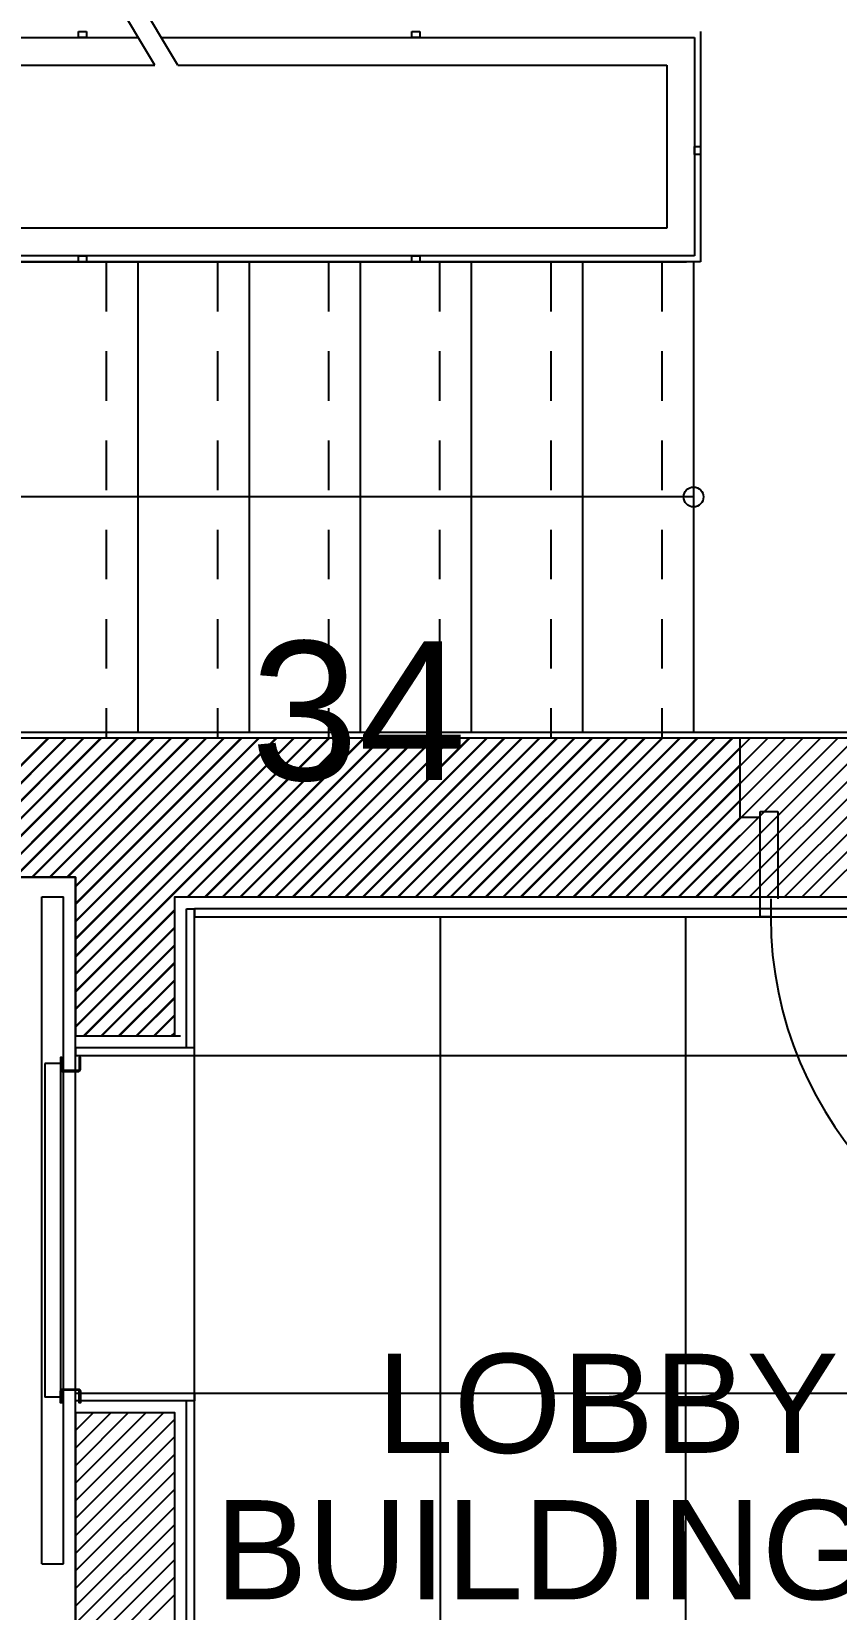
# Model space of a CAD drawing. Extents: x -1.8 to 45.6, y -22.6 to 61.5.
# Drawn here: x 29.558 to 31.586, y 14.855 to 18.83 of the extents above; entities that cross this region are included whole.
import ezdxf
from ezdxf.enums import TextEntityAlignment as Align

# ---------------------------------------------------------------- set-up
doc = ezdxf.new("R2010")
doc.units = 0
doc.header["$MEASUREMENT"] = 0
doc.linetypes.add('HIDDEN2', pattern=[0.1875, 0.125, -0.0625])
for name, color, linetype in [('A-AREAS-TXT', 6, 'CONTINUOUS'), ('A-asc', 15, 'CONTINUOUS'), ('A-FLOR-HRAL', 15, 'CONTINUOUS'), ('A-FLOR-STRS', 40, 'CONTINUOUS'), ('A-FLOR-STRS-ARO', 1, 'CONTINUOUS'), ('A-HATCH-CONC', 8, 'CONTINUOUS'), ('A-NOMENCLATURE', 3, 'CONTINUOUS'), ('A-PLASTER', 8, 'CONTINUOUS'), ('A-PORTE', 1, 'CONTINUOUS'), ('A-proj-marble', 137, 'CONTINUOUS'), ('A-PROJ1H', 9, 'HIDDEN2'), ('A-PROJECTION', 9, 'CONTINUOUS'), ('A-sect-marble', 1, 'CONTINUOUS'), ('S-2ND-3RD-4-5-6TH$0$A-SHAFT 2-3-4-5-6', 8, 'CONTINUOUS'), ('S-2ND-3RD-4-5-6TH$0$A-STR 2-3-4-5-6', 2, 'CONTINUOUS')]:
    doc.layers.add(name, color=color, linetype=linetype)
doc.styles.add('A100-STEXT', font='arial.ttf', dxfattribs={"height": 0.25})

msp = doc.modelspace()

# ---------------------------------------------------------------- linework, layer by layer
at = {"layer": 'A-asc'}
for p, q in [((29.58337, 16.65), (29.63837, 16.65)), ((29.58337, 14.97), (29.58337, 16.65)), ((29.58337, 16.65), (29.63837, 16.65)), ((29.58337, 14.97), (29.58337, 16.65)), ((29.63837, 14.97), (29.63837, 16.65)), ((29.63837, 14.97), (29.63837, 16.65)), ((29.63087, 16.23), (29.59087, 16.23)), ((29.59087, 16.23), (29.59087, 15.39)), ((29.63087, 16.23), (29.59087, 16.23)), ((29.59087, 16.23), (29.59087, 15.39)), ((29.63087, 16.23), (29.63087, 15.39)), ((29.63087, 16.23), (29.63087, 15.39)), ((29.63087, 15.39), (29.59087, 15.39)), ((29.63087, 15.39), (29.59087, 15.39)), ((29.58337, 14.97), (29.63837, 14.97)), ((29.58337, 14.97), (29.63837, 14.97))]:
    msp.add_line(p, q, dxfattribs=at)
for points in [[(29.63087, 16.216, 0.4142136), (29.63687, 16.21), (29.67487, 16.21, 0.4142136), (29.68087, 16.216), (29.68087, 16.245), (29.67787, 16.245), (29.67787, 16.216, -0.4142136), (29.67487, 16.213), (29.63687, 16.213, -0.4142136), (29.63387, 16.216), (29.63387, 16.245), (29.63087, 16.245)], [(29.63087, 16.216, 0.4142136), (29.63687, 16.21), (29.67487, 16.21, 0.4142136), (29.68087, 16.216), (29.68087, 16.245), (29.67787, 16.245), (29.67787, 16.216, -0.4142136), (29.67487, 16.213), (29.63687, 16.213, -0.4142136), (29.63387, 16.216), (29.63387, 16.245), (29.63087, 16.245)], [(29.63387, 15.404), (29.63387, 15.375), (29.63087, 15.375), (29.63087, 15.404, -0.4142136), (29.63687, 15.41), (29.67487, 15.41, -0.4142136), (29.68087, 15.404), (29.68087, 15.375), (29.67787, 15.375), (29.67787, 15.404, 0.4142136), (29.67487, 15.407), (29.63687, 15.407, 0.4142136)], [(29.63387, 15.404), (29.63387, 15.375), (29.63087, 15.375), (29.63087, 15.404, -0.4142136), (29.63687, 15.41), (29.67487, 15.41, -0.4142136), (29.68087, 15.404), (29.68087, 15.375), (29.67787, 15.375), (29.67787, 15.404, 0.4142136), (29.67487, 15.407), (29.63687, 15.407, 0.4142136)]]:
    msp.add_lwpolyline(points, format="xyb", close=True, dxfattribs=at)
at = {"layer": 'A-FLOR-HRAL'}
for p, q in [((29.86847, 18.7451), (29.10263, 20.03012)), ((29.86847, 18.7451), (29.10263, 20.03012)), ((29.92605, 18.7451), (29.16022, 20.03012)), ((29.92605, 18.7451), (29.16022, 20.03012)), ((28.98337, 18.8151), (29.82675, 18.8151)), ((28.98337, 18.8151), (29.82675, 18.8151)), ((29.67587, 18.8151), (29.67587, 18.8301)), ((29.67587, 18.8301), (29.69587, 18.8301)), ((29.67587, 18.8151), (29.67587, 18.8301)), ((29.67587, 18.8301), (29.69587, 18.8301)), ((29.69587, 18.8151), (29.67587, 18.8151)), ((29.69587, 18.8151), (29.67587, 18.8151)), ((29.69587, 18.8301), (29.69587, 18.8151)), ((29.69587, 18.8301), (29.69587, 18.8151)), ((29.88433, 18.8151), (31.22837, 18.8151)), ((29.88433, 18.8151), (31.22837, 18.8151)), ((30.51587, 18.8151), (30.51587, 18.8301)), ((30.51587, 18.8301), (30.53587, 18.8301)), ((30.51587, 18.8151), (30.51587, 18.8301)), ((30.51587, 18.8301), (30.53587, 18.8301)), ((30.53587, 18.8151), (30.51587, 18.8151)), ((30.53587, 18.8151), (30.51587, 18.8151)), ((30.53587, 18.8301), (30.53587, 18.8151)), ((30.53587, 18.8301), (30.53587, 18.8151)), ((31.22837, 18.8151), (31.22837, 18.2651)), ((31.22837, 18.8151), (31.22837, 18.2651)), ((31.24337, 18.8301), (31.24337, 18.2501)), ((31.24337, 18.8301), (31.24337, 18.2501)), ((31.24337, 18.8301), (31.24337, 18.2501)), ((31.24337, 18.8301), (31.24337, 18.2501)), ((29.05337, 18.7451), (29.86847, 18.7451)), ((29.05337, 18.7451), (29.86847, 18.7451)), ((29.92605, 18.7451), (31.15837, 18.7451)), ((29.92605, 18.7451), (31.15837, 18.7451)), ((31.15837, 18.7451), (31.15837, 18.3351)), ((31.15837, 18.7451), (31.15837, 18.3351)), ((31.22837, 18.5401), (31.24337, 18.5401)), ((31.22837, 18.5201), (31.22837, 18.5401)), ((31.22837, 18.5401), (31.24337, 18.5401)), ((31.22837, 18.5201), (31.22837, 18.5401)), ((31.24337, 18.5401), (31.24337, 18.5201)), ((31.24337, 18.5401), (31.24337, 18.5201)), ((31.24337, 18.5201), (31.22837, 18.5201)), ((31.24337, 18.5201), (31.22837, 18.5201)), ((31.15837, 18.3351), (29.05337, 18.3351)), ((31.15837, 18.3351), (29.05337, 18.3351)), ((28.96837, 18.2501), (31.20837, 18.2501)), ((28.96837, 18.2501), (31.20837, 18.2501)), ((31.24337, 18.2501), (28.96837, 18.2501)), ((31.24337, 18.2501), (28.96837, 18.2501)), ((31.24337, 18.2501), (28.96837, 18.2501)), ((31.24337, 18.2501), (28.96837, 18.2501)), ((31.22837, 18.2651), (28.98337, 18.2651)), ((31.22837, 18.2651), (28.98337, 18.2651)), ((29.67587, 18.2501), (29.67587, 18.2651)), ((29.67587, 18.2651), (29.69587, 18.2651)), ((29.67587, 18.2501), (29.67587, 18.2651)), ((29.67587, 18.2651), (29.69587, 18.2651)), ((29.69587, 18.2501), (29.67587, 18.2501)), ((29.69587, 18.2501), (29.67587, 18.2501)), ((29.69587, 18.2651), (29.69587, 18.2501)), ((29.69587, 18.2651), (29.69587, 18.2501)), ((30.51587, 18.2501), (30.51587, 18.2651)), ((30.51587, 18.2651), (30.53587, 18.2651)), ((30.51587, 18.2501), (30.51587, 18.2651)), ((30.51587, 18.2651), (30.53587, 18.2651)), ((30.53587, 18.2501), (30.51587, 18.2501)), ((30.53587, 18.2501), (30.51587, 18.2501)), ((30.53587, 18.2651), (30.53587, 18.2501)), ((30.53587, 18.2651), (30.53587, 18.2501))]:
    msp.add_line(p, q, dxfattribs=at)
at = {"layer": 'A-FLOR-STRS'}
for p, q in [((29.82587, 18.2501), (29.82587, 17.0651)), ((29.82587, 18.2501), (29.82587, 17.0651)), ((30.10587, 18.2501), (30.10587, 17.0651)), ((30.10587, 18.2501), (30.10587, 17.0651)), ((30.38587, 18.2501), (30.38587, 17.0651)), ((30.38587, 18.2501), (30.38587, 17.0651)), ((30.66587, 18.2501), (30.66587, 17.0651)), ((30.66587, 18.2501), (30.66587, 17.0651)), ((30.94587, 18.2501), (30.94587, 17.0651)), ((30.94587, 18.2501), (30.94587, 17.0651)), ((31.22587, 18.2501), (31.22587, 17.0651)), ((31.22587, 18.2501), (31.22587, 17.0651))]:
    msp.add_line(p, q, dxfattribs=at)
at = {"layer": 'A-FLOR-STRS-ARO'}
msp.add_line((31.22587, 17.6576), (28.37587, 17.6576), dxfattribs=at)
msp.add_line((31.22587, 17.6576), (28.37587, 17.6576), dxfattribs=at)
msp.add_circle((31.22587, 17.6576), 0.025, dxfattribs=at)
msp.add_circle((31.22587, 17.6576), 0.025, dxfattribs=at)
at = {"layer": 'A-HATCH-CONC'}
for p, q in [((29.19909, 16.65), (29.59909, 17.05)), ((29.19909, 16.65), (29.59909, 17.05)), ((29.20115, 16.65), (29.60115, 17.05)), ((29.24329, 16.65), (29.64329, 17.05)), ((29.24329, 16.65), (29.64329, 17.05)), ((29.24534, 16.65), (29.64534, 17.05)), ((29.28748, 16.65), (29.68748, 17.05)), ((29.28748, 16.65), (29.68748, 17.05)), ((29.28953, 16.65), (29.68953, 17.05)), ((29.38167, 16.7), (29.73167, 17.05)), ((29.38167, 16.7), (29.73167, 17.05)), ((29.38373, 16.7), (29.73373, 17.05)), ((29.42587, 16.7), (29.77587, 17.05)), ((29.42587, 16.7), (29.77587, 17.05)), ((29.42792, 16.7), (29.77792, 17.05)), ((29.47006, 16.7), (29.82006, 17.05)), ((29.47006, 16.7), (29.82006, 17.05)), ((29.47212, 16.7), (29.82212, 17.05)), ((29.51426, 16.7), (29.86426, 17.05)), ((29.51426, 16.7), (29.86426, 17.05)), ((29.51631, 16.7), (29.86631, 17.05)), ((29.55845, 16.7), (29.90845, 17.05)), ((29.55845, 16.7), (29.90845, 17.05)), ((29.5605, 16.7), (29.9105, 17.05)), ((29.60265, 16.7), (29.95265, 17.05)), ((29.60265, 16.7), (29.95265, 17.05)), ((29.6047, 16.7), (29.9547, 17.05)), ((29.64684, 16.7), (29.99684, 17.05)), ((29.64684, 16.7), (29.99684, 17.05)), ((29.64889, 16.7), (29.99889, 17.05)), ((29.66837, 16.67528), (30.04309, 17.05)), ((29.66837, 16.63109), (30.08728, 17.05)), ((29.66837, 16.58689), (30.13148, 17.05)), ((29.66837, 16.5427), (30.17567, 17.05)), ((29.66837, 16.4985), (30.21986, 17.05)), ((29.66837, 16.45431), (30.26406, 17.05)), ((29.66837, 16.41012), (30.30825, 17.05)), ((29.66837, 16.67733), (30.04103, 17.05)), ((29.66837, 16.63314), (30.08523, 17.05)), ((29.66837, 16.58895), (30.12942, 17.05)), ((29.66837, 16.54475), (30.17362, 17.05)), ((29.66837, 16.50056), (30.21781, 17.05)), ((29.66837, 16.45636), (30.262, 17.05)), ((29.66837, 16.41217), (30.3062, 17.05)), ((29.66837, 16.67733), (30.04103, 17.05)), ((29.66837, 16.63314), (30.08523, 17.05)), ((29.66837, 16.58895), (30.12942, 17.05)), ((29.66837, 16.54475), (30.17362, 17.05)), ((29.66837, 16.50056), (30.21781, 17.05)), ((29.66837, 16.45636), (30.262, 17.05)), ((29.66837, 16.41217), (30.3062, 17.05)), ((29.95039, 16.65), (30.35039, 17.05)), ((29.95039, 16.65), (30.35039, 17.05)), ((29.95245, 16.65), (30.35245, 17.05)), ((29.99459, 16.65), (30.39459, 17.05)), ((29.99459, 16.65), (30.39459, 17.05)), ((29.99664, 16.65), (30.39664, 17.05)), ((30.03878, 16.65), (30.43878, 17.05)), ((30.03878, 16.65), (30.43878, 17.05)), ((30.04083, 16.65), (30.44083, 17.05)), ((30.08298, 16.65), (30.48298, 17.05)), ((30.08298, 16.65), (30.48298, 17.05)), ((30.08503, 16.65), (30.48503, 17.05)), ((30.12717, 16.65), (30.52717, 17.05)), ((30.12717, 16.65), (30.52717, 17.05)), ((30.12922, 16.65), (30.52922, 17.05)), ((30.17136, 16.65), (30.57136, 17.05)), ((30.17136, 16.65), (30.57136, 17.05)), ((30.17342, 16.65), (30.57342, 17.05)), ((30.21556, 16.65), (30.61556, 17.05)), ((30.21556, 16.65), (30.61556, 17.05)), ((30.21761, 16.65), (30.61761, 17.05)), ((30.25975, 16.65), (30.65975, 17.05)), ((30.25975, 16.65), (30.65975, 17.05)), ((30.26181, 16.65), (30.66181, 17.05)), ((30.30395, 16.65), (30.70395, 17.05)), ((30.30395, 16.65), (30.70395, 17.05)), ((30.306, 16.65), (30.706, 17.05)), ((30.34814, 16.65), (30.74814, 17.05)), ((30.34814, 16.65), (30.74814, 17.05)), ((30.35019, 16.65), (30.75019, 17.05)), ((30.39233, 16.65), (30.79233, 17.05)), ((30.39233, 16.65), (30.79233, 17.05)), ((30.39439, 16.65), (30.79439, 17.05)), ((30.43653, 16.65), (30.83653, 17.05)), ((30.43653, 16.65), (30.83653, 17.05)), ((30.43858, 16.65), (30.83858, 17.05)), ((30.48072, 16.65), (30.88072, 17.05)), ((30.48072, 16.65), (30.88072, 17.05)), ((30.48278, 16.65), (30.88278, 17.05)), ((30.52492, 16.65), (30.92492, 17.05)), ((30.52492, 16.65), (30.92492, 17.05)), ((30.52697, 16.65), (30.92697, 17.05)), ((30.56911, 16.65), (30.96911, 17.05)), ((30.56911, 16.65), (30.96911, 17.05)), ((30.57116, 16.65), (30.97116, 17.05)), ((30.61331, 16.65), (31.01331, 17.05)), ((30.61331, 16.65), (31.01331, 17.05)), ((30.61536, 16.65), (31.01536, 17.05)), ((30.6575, 16.65), (31.0575, 17.05)), ((30.6575, 16.65), (31.0575, 17.05)), ((30.65955, 16.65), (31.05955, 17.05)), ((30.70169, 16.65), (31.10169, 17.05)), ((30.70169, 16.65), (31.10169, 17.05)), ((30.70375, 16.65), (31.10375, 17.05)), ((30.74589, 16.65), (31.14589, 17.05)), ((30.74589, 16.65), (31.14589, 17.05)), ((30.74794, 16.65), (31.14794, 17.05)), ((30.79008, 16.65), (31.19008, 17.05)), ((30.79008, 16.65), (31.19008, 17.05)), ((30.79214, 16.65), (31.19214, 17.05)), ((30.83428, 16.65), (31.23428, 17.05)), ((30.83428, 16.65), (31.23428, 17.05)), ((30.83633, 16.65), (31.23633, 17.05)), ((30.87847, 16.65), (31.27847, 17.05)), ((30.87847, 16.65), (31.27847, 17.05)), ((30.88052, 16.65), (31.28052, 17.05)), ((30.92266, 16.65), (31.32266, 17.05)), ((30.92266, 16.65), (31.32266, 17.05)), ((30.92472, 16.65), (31.32472, 17.05)), ((30.96686, 16.65), (31.34337, 17.02651)), ((30.96686, 16.65), (31.34337, 17.02651)), ((30.96891, 16.65), (31.36891, 17.05)), ((31.01311, 16.65), (31.41311, 17.05)), ((31.0573, 16.65), (31.4573, 17.05)), ((31.10149, 16.65), (31.50149, 17.05)), ((31.14569, 16.65), (31.54569, 17.05)), ((31.18988, 16.65), (31.58988, 17.05)), ((31.23408, 16.65), (31.63408, 17.05)), ((31.27827, 16.65), (31.67827, 17.05)), ((31.32247, 16.65), (31.72247, 17.05)), ((31.36666, 16.65), (31.76666, 17.05)), ((31.41085, 16.65), (31.81085, 17.05)), ((31.45505, 16.65), (31.85505, 17.05)), ((31.49924, 16.65), (31.89924, 17.05)), ((31.54344, 16.65), (31.94344, 17.05)), ((31.01105, 16.65), (31.34337, 16.98232)), ((31.01105, 16.65), (31.34337, 16.98232)), ((31.05525, 16.65), (31.34337, 16.93812)), ((31.05525, 16.65), (31.34337, 16.93812)), ((31.09944, 16.65), (31.34337, 16.89393)), ((31.09944, 16.65), (31.34337, 16.89393)), ((31.14364, 16.65), (31.34337, 16.84973)), ((31.14364, 16.65), (31.34337, 16.84973)), ((31.18783, 16.65), (31.34337, 16.80554)), ((31.18783, 16.65), (31.34337, 16.80554)), ((31.23202, 16.65), (31.34337, 16.76134)), ((31.23202, 16.65), (31.34337, 16.76134)), ((31.27622, 16.65), (31.34337, 16.71715)), ((31.27622, 16.65), (31.34337, 16.71715)), ((31.32041, 16.65), (31.34337, 16.67296)), ((31.32041, 16.65), (31.34337, 16.67296)), ((29.66837, 16.36798), (29.91837, 16.61798)), ((29.66837, 16.36798), (29.91837, 16.61798)), ((29.66837, 16.36592), (29.91837, 16.61592)), ((29.66837, 16.32378), (29.91837, 16.57378)), ((29.66837, 16.32378), (29.91837, 16.57378)), ((29.66837, 16.32173), (29.91837, 16.57173)), ((29.68878, 16.3), (29.91837, 16.52959)), ((29.68878, 16.3), (29.91837, 16.52959)), ((29.69083, 16.3), (29.91837, 16.52753)), ((29.73298, 16.3), (29.91837, 16.48539)), ((29.73298, 16.3), (29.91837, 16.48539)), ((29.73503, 16.3), (29.91837, 16.48334)), ((29.77717, 16.3), (29.91837, 16.4412)), ((29.77717, 16.3), (29.91837, 16.4412)), ((29.77922, 16.3), (29.91837, 16.43915)), ((29.82136, 16.3), (29.91837, 16.397)), ((29.82136, 16.3), (29.91837, 16.397)), ((29.82342, 16.3), (29.91837, 16.39495)), ((29.86556, 16.3), (29.91837, 16.35281)), ((29.86556, 16.3), (29.91837, 16.35281)), ((29.86761, 16.3), (29.91837, 16.35076)), ((29.90975, 16.3), (29.91837, 16.30862)), ((29.90975, 16.3), (29.91837, 16.30862)), ((29.91181, 16.3), (29.91837, 16.30656)), ((29.66837, 15.34946), (29.66891, 15.35)), ((29.66837, 15.30526), (29.71311, 15.35)), ((29.66837, 15.26107), (29.7573, 15.35)), ((29.66837, 15.21687), (29.80149, 15.35)), ((29.66837, 15.17268), (29.84569, 15.35)), ((29.66837, 15.12849), (29.88988, 15.35)), ((29.66837, 15.34946), (29.66891, 15.35)), ((29.66837, 15.30526), (29.71311, 15.35)), ((29.66837, 15.26107), (29.7573, 15.35)), ((29.66837, 15.21687), (29.80149, 15.35)), ((29.66837, 15.17268), (29.84569, 15.35)), ((29.66837, 15.12849), (29.88988, 15.35)), ((29.66837, 15.08429), (29.91837, 15.33429)), ((29.66837, 15.08429), (29.91837, 15.33429)), ((29.66837, 15.0401), (29.91837, 15.2901)), ((29.66837, 15.0401), (29.91837, 15.2901)), ((29.66837, 14.9959), (29.91837, 15.2459)), ((29.66837, 14.9959), (29.91837, 15.2459)), ((29.66837, 14.95171), (29.91837, 15.20171)), ((29.66837, 14.95171), (29.91837, 15.20171)), ((29.66837, 14.90751), (29.91837, 15.15751)), ((29.66837, 14.90751), (29.91837, 15.15751)), ((29.66837, 14.86332), (29.91837, 15.11332)), ((29.66837, 14.86332), (29.91837, 15.11332)), ((29.66837, 14.81913), (29.91837, 15.06913)), ((29.66837, 14.81913), (29.91837, 15.06913)), ((29.66837, 14.77493), (29.91837, 15.02493)), ((29.66837, 14.77493), (29.91837, 15.02493)), ((29.66837, 14.73074), (29.91837, 14.98074)), ((29.66837, 14.73074), (29.91837, 14.98074)), ((29.66837, 14.68654), (29.91837, 14.93654)), ((29.66837, 14.68654), (29.91837, 14.93654)), ((29.66837, 14.64235), (29.91837, 14.89235)), ((29.66837, 14.64235), (29.91837, 14.89235))]:
    msp.add_line(p, q, dxfattribs=at)
at = {"layer": 'A-PLASTER'}
for p, q in [((27.78337, 17.065), (32.42837, 17.065)), ((27.78337, 17.065), (31.34337, 17.065)), ((31.34337, 17.065), (31.34337, 17.065)), ((29.91837, 16.3), (29.93337, 16.3)), ((29.91837, 16.3), (29.93337, 16.3))]:
    msp.add_line(p, q, dxfattribs=at)
at = {"layer": 'A-PORTE'}
for p, q in [((31.39337, 16.865), (31.43837, 16.865)), ((31.39337, 16.6), (31.39337, 16.865)), ((31.39337, 16.865), (31.43837, 16.865)), ((31.39337, 16.6), (31.39337, 16.865)), ((31.39337, 16.865), (31.43837, 16.865)), ((31.39337, 16.6), (31.39337, 16.865)), ((31.39337, 16.865), (31.43837, 16.865)), ((31.39337, 16.6), (31.39337, 16.865)), ((31.39337, 16.865), (31.43837, 16.865)), ((31.39337, 16.6), (31.39337, 16.865)), ((31.39337, 16.865), (31.43837, 16.865)), ((31.39337, 16.6), (31.39337, 16.865)), ((31.43837, 16.865), (31.43837, 16.645)), ((31.43837, 16.865), (31.43837, 16.645)), ((31.43837, 16.865), (31.43837, 16.645)), ((31.43837, 16.865), (31.43837, 16.645)), ((31.43837, 16.865), (31.43837, 16.645)), ((31.43837, 16.865), (31.43837, 16.645)), ((31.42037, 16.645), (31.42037, 16.6)), ((31.42037, 16.645), (31.42037, 16.6)), ((31.42037, 16.645), (31.42037, 16.6)), ((31.42037, 16.645), (31.42037, 16.6)), ((31.42037, 16.645), (31.42037, 16.6)), ((31.42037, 16.645), (31.42037, 16.6)), ((31.42037, 16.6), (31.39337, 16.6)), ((31.42037, 16.6), (31.39337, 16.6)), ((31.42037, 16.6), (31.39337, 16.6)), ((31.42037, 16.6), (31.39337, 16.6)), ((31.42037, 16.6), (31.39337, 16.6)), ((31.42037, 16.6), (31.39337, 16.6))]:
    msp.add_line(p, q, dxfattribs=at)
msp.add_arc((32.36637, 16.6), 0.946, 180, 270, dxfattribs=at)
msp.add_arc((32.36637, 16.6), 0.946, 180, 270, dxfattribs=at)
msp.add_arc((32.36637, 16.6), 0.946, 180, 270, dxfattribs=at)
at = {"layer": 'A-proj-marble'}
for p, q in [((30.58712, 16.6), (30.58712, 13.015)), ((31.20587, 16.6), (31.20587, 13.015)), ((29.96837, 16.25), (31.82462, 16.25)), ((29.96837, 15.4), (31.82462, 15.4))]:
    msp.add_line(p, q, dxfattribs=at)
msp.add_lwpolyline([(29.96837, 16.6), (32.44337, 16.6), (32.44337, 13.015), (29.96837, 13.015)], close=True, dxfattribs=at)
at = {"layer": 'A-PROJ1H'}
for p, q in [((29.74587, 18.2501), (29.74587, 17.0501)), ((29.74587, 18.2501), (29.74587, 17.0501)), ((30.02587, 18.2501), (30.02587, 17.0501)), ((30.02587, 18.2501), (30.02587, 17.0501)), ((30.30587, 18.2501), (30.30587, 17.0501)), ((30.30587, 18.2501), (30.30587, 17.0501)), ((30.58587, 18.2501), (30.58587, 17.0501)), ((30.58587, 18.2501), (30.58587, 17.0501)), ((30.86587, 18.2501), (30.86587, 17.0501)), ((30.86587, 18.2501), (30.86587, 17.0501)), ((31.14587, 18.2501), (31.14587, 17.0501)), ((31.14587, 18.2501), (31.14587, 17.0501))]:
    msp.add_line(p, q, dxfattribs=at)
at = {"layer": 'A-PROJECTION'}
for p, q in [((29.66837, 15.35), (29.66837, 16.3)), ((29.66837, 15.35), (29.66837, 16.3)), ((29.96837, 15.4), (29.96837, 16.25)), ((29.96837, 15.4), (29.96837, 16.25)), ((29.96837, 15.4), (29.96837, 16.25)), ((29.96837, 15.4), (29.96837, 16.25))]:
    msp.add_line(p, q, dxfattribs=at)
at = {"layer": 'A-sect-marble'}
for p, q in [((29.94837, 16.27), (29.94837, 16.62)), ((29.94837, 16.62), (29.96837, 16.62)), ((29.94837, 16.27), (29.94837, 16.62)), ((29.94837, 16.62), (29.96837, 16.62)), ((29.94837, 16.27), (29.94837, 16.62)), ((29.94837, 16.62), (29.96837, 16.62)), ((29.94837, 16.27), (29.94837, 16.62)), ((29.94837, 16.62), (29.96837, 16.62)), ((29.94837, 16.27), (29.94837, 16.62)), ((29.94837, 16.62), (29.96837, 16.62)), ((29.94837, 16.27), (29.94837, 16.62)), ((29.94837, 16.62), (29.96837, 16.62)), ((29.94837, 16.27), (29.94837, 16.62)), ((29.94837, 16.62), (29.96837, 16.62)), ((29.94837, 16.27), (29.94837, 16.62)), ((29.94837, 16.62), (29.96837, 16.62)), ((29.94837, 16.27), (29.94837, 16.62)), ((29.94837, 16.62), (29.96837, 16.62)), ((29.94837, 16.27), (29.94837, 16.62)), ((29.94837, 16.62), (29.96837, 16.62)), ((29.94837, 16.27), (29.94837, 16.62)), ((29.94837, 16.62), (29.96837, 16.62)), ((29.94837, 16.27), (29.94837, 16.62)), ((29.94837, 16.62), (29.96837, 16.62)), ((29.94837, 16.27), (29.94837, 16.62)), ((29.94837, 16.62), (29.96837, 16.62)), ((29.94837, 16.27), (29.94837, 16.62)), ((29.94837, 16.62), (29.96837, 16.62)), ((29.94837, 16.27), (29.94837, 16.62)), ((29.94837, 16.62), (29.96837, 16.62)), ((29.94837, 16.27), (29.94837, 16.62)), ((29.94837, 16.62), (29.96837, 16.62)), ((29.94837, 16.27), (29.94837, 16.62)), ((29.94837, 16.62), (29.96837, 16.62)), ((29.94837, 16.27), (29.94837, 16.62)), ((29.94837, 16.62), (29.96837, 16.62)), ((29.94837, 16.27), (29.94837, 16.62)), ((29.94837, 16.62), (29.96837, 16.62)), ((29.94837, 16.27), (29.94837, 16.62)), ((29.94837, 16.62), (29.96837, 16.62)), ((29.94837, 16.27), (29.94837, 16.62)), ((29.94837, 16.62), (29.96837, 16.62)), ((29.94837, 16.27), (29.94837, 16.62)), ((29.94837, 16.62), (29.96837, 16.62)), ((29.94837, 16.27), (29.94837, 16.62)), ((29.94837, 16.62), (29.96837, 16.62)), ((29.94837, 16.27), (29.94837, 16.62)), ((29.94837, 16.62), (29.96837, 16.62)), ((29.94837, 16.27), (29.94837, 16.62)), ((29.94837, 16.62), (29.96837, 16.62)), ((29.96837, 16.27), (29.96837, 16.62)), ((29.96837, 16.27), (29.96837, 16.62)), ((29.96837, 16.27), (29.96837, 16.62)), ((29.96837, 16.27), (29.96837, 16.62)), ((29.96837, 16.27), (29.96837, 16.62)), ((29.96837, 16.27), (29.96837, 16.62)), ((29.96837, 16.27), (29.96837, 16.62)), ((29.96837, 16.27), (29.96837, 16.62)), ((29.96837, 16.27), (29.96837, 16.62)), ((31.39337, 16.62), (29.96837, 16.62)), ((29.96837, 16.27), (29.96837, 16.62)), ((29.96837, 16.27), (29.96837, 16.62)), ((29.96837, 16.27), (29.96837, 16.62)), ((29.96837, 16.27), (29.96837, 16.62)), ((29.96837, 16.27), (29.96837, 16.62)), ((29.96837, 16.27), (29.96837, 16.62)), ((29.96837, 16.27), (29.96837, 16.62)), ((31.39337, 16.62), (29.96837, 16.62)), ((29.96837, 16.27), (29.96837, 16.62)), ((29.96837, 16.27), (29.96837, 16.62)), ((29.96837, 16.27), (29.96837, 16.62)), ((29.96837, 16.27), (29.96837, 16.62)), ((29.96837, 16.27), (29.96837, 16.62)), ((29.96837, 16.27), (29.96837, 16.62)), ((29.96837, 16.27), (29.96837, 16.62)), ((31.39337, 16.62), (29.96837, 16.62)), ((29.96837, 16.27), (29.96837, 16.62)), ((29.96837, 16.27), (29.96837, 16.62)), ((32.44337, 16.62), (29.96837, 16.62)), ((29.96837, 16.62), (29.96837, 16.6)), ((32.44337, 16.62), (29.96837, 16.62)), ((29.96837, 16.62), (29.96837, 16.6)), ((31.24337, 16.62), (29.96837, 16.62)), ((29.96837, 16.62), (29.96837, 16.6)), ((31.34337, 16.62), (29.96837, 16.62)), ((29.96837, 16.62), (29.96837, 16.6)), ((31.39337, 16.62), (29.96837, 16.62)), ((29.96837, 16.62), (29.96837, 16.6)), ((31.39337, 16.62), (29.96837, 16.62)), ((29.96837, 16.62), (29.96837, 16.6)), ((31.24337, 16.62), (29.96837, 16.62)), ((29.96837, 16.62), (29.96837, 16.6)), ((31.34337, 16.62), (29.96837, 16.62)), ((29.96837, 16.62), (29.96837, 16.6)), ((31.39337, 16.62), (29.96837, 16.62)), ((29.96837, 16.62), (29.96837, 16.6)), ((31.39337, 16.62), (29.96837, 16.62)), ((29.96837, 16.62), (29.96837, 16.6)), ((31.24337, 16.62), (29.96837, 16.62)), ((29.96837, 16.62), (29.96837, 16.6)), ((31.34337, 16.62), (29.96837, 16.62)), ((29.96837, 16.62), (29.96837, 16.6)), ((31.39337, 16.62), (29.96837, 16.62)), ((29.96837, 16.62), (29.96837, 16.6)), ((31.39337, 16.62), (29.96837, 16.62)), ((29.96837, 16.62), (29.96837, 16.6)), ((29.96837, 16.6), (31.39337, 16.6)), ((29.96837, 16.6), (31.39337, 16.6)), ((29.96837, 16.6), (31.39337, 16.6)), ((29.96837, 16.6), (32.44337, 16.6)), ((29.96837, 16.6), (32.44337, 16.6)), ((29.96837, 16.6), (31.24337, 16.6)), ((29.96837, 16.6), (31.39337, 16.6)), ((29.96837, 16.6), (31.39337, 16.6)), ((29.96837, 16.6), (31.39337, 16.6)), ((29.96837, 16.6), (31.24337, 16.6)), ((29.96837, 16.6), (31.39337, 16.6)), ((29.96837, 16.6), (31.39337, 16.6)), ((29.96837, 16.6), (31.39337, 16.6)), ((29.96837, 16.6), (31.24337, 16.6)), ((29.96837, 16.6), (31.39337, 16.6)), ((29.96837, 16.6), (31.39337, 16.6)), ((29.96837, 16.6), (31.39337, 16.6)), ((29.96837, 16.27), (29.66837, 16.27)), ((29.96837, 16.27), (29.66837, 16.27)), ((29.96837, 16.27), (29.66837, 16.27)), ((29.96837, 16.27), (29.66837, 16.27)), ((29.96837, 16.27), (29.66837, 16.27)), ((29.96837, 16.27), (29.66837, 16.27)), ((29.96837, 16.27), (29.66837, 16.27)), ((29.96837, 16.27), (29.66837, 16.27)), ((29.96837, 16.27), (29.66837, 16.27)), ((29.96837, 16.27), (29.66837, 16.27)), ((29.96837, 16.27), (29.66837, 16.27)), ((29.96837, 16.27), (29.66837, 16.27)), ((29.96837, 16.27), (29.66837, 16.27)), ((29.66837, 16.27), (29.66837, 16.25)), ((29.96837, 16.27), (29.66837, 16.27)), ((29.66837, 16.27), (29.66837, 16.25)), ((29.96837, 16.27), (29.66837, 16.27)), ((29.66837, 16.27), (29.66837, 16.25)), ((29.96837, 16.27), (29.66837, 16.27)), ((29.66837, 16.27), (29.66837, 16.25)), ((29.96837, 16.27), (29.66837, 16.27)), ((29.66837, 16.27), (29.66837, 16.25)), ((29.96837, 16.27), (29.66837, 16.27)), ((29.66837, 16.27), (29.66837, 16.25)), ((29.96837, 16.27), (29.66837, 16.27)), ((29.66837, 16.27), (29.66837, 16.25)), ((29.96837, 16.27), (29.66837, 16.27)), ((29.66837, 16.27), (29.66837, 16.25)), ((29.96837, 16.27), (29.66837, 16.27)), ((29.66837, 16.27), (29.66837, 16.25)), ((29.96837, 16.27), (29.66837, 16.27)), ((29.66837, 16.27), (29.66837, 16.25)), ((29.96837, 16.27), (29.66837, 16.27)), ((29.66837, 16.27), (29.66837, 16.25)), ((29.96837, 16.27), (29.66837, 16.27)), ((29.66837, 16.27), (29.66837, 16.25)), ((29.96837, 16.27), (29.66837, 16.27)), ((29.66837, 16.27), (29.66837, 16.25)), ((29.96837, 16.25), (29.96837, 16.27)), ((29.96837, 16.25), (29.96837, 16.27)), ((29.96837, 16.25), (29.96837, 16.27)), ((29.96837, 16.25), (29.96837, 16.27)), ((29.96837, 16.25), (29.96837, 16.27)), ((29.96837, 16.25), (29.96837, 16.27)), ((29.96837, 16.25), (29.96837, 16.27)), ((29.96837, 16.25), (29.96837, 16.27)), ((29.96837, 16.25), (29.96837, 16.27)), ((29.96837, 16.25), (29.96837, 16.27)), ((29.96837, 16.25), (29.96837, 16.27)), ((29.96837, 16.25), (29.96837, 16.27)), ((29.96837, 16.25), (29.96837, 16.27)), ((29.66837, 16.25), (29.96837, 16.25)), ((29.66837, 16.25), (29.96837, 16.25)), ((29.66837, 16.25), (29.96837, 16.25)), ((29.66837, 16.25), (29.96837, 16.25)), ((29.66837, 16.25), (29.96837, 16.25)), ((29.66837, 16.25), (29.96837, 16.25)), ((29.66837, 16.25), (29.96837, 16.25)), ((29.66837, 16.25), (29.96837, 16.25)), ((29.66837, 16.25), (29.96837, 16.25)), ((29.66837, 16.25), (29.96837, 16.25)), ((29.66837, 16.25), (29.96837, 16.25)), ((29.66837, 16.25), (29.96837, 16.25)), ((29.66837, 16.25), (29.96837, 16.25)), ((29.66837, 16.25), (29.96837, 16.25)), ((29.66837, 16.25), (29.96837, 16.25)), ((29.66837, 16.25), (29.96837, 16.25)), ((29.66837, 16.25), (29.96837, 16.25)), ((29.66837, 16.25), (29.96837, 16.25)), ((29.66837, 16.25), (29.96837, 16.25)), ((29.66837, 16.25), (29.96837, 16.25)), ((29.66837, 16.25), (29.96837, 16.25)), ((29.66837, 16.25), (29.96837, 16.25)), ((29.66837, 16.25), (29.96837, 16.25)), ((29.66837, 16.25), (29.96837, 16.25)), ((29.66837, 16.25), (29.96837, 16.25)), ((29.66837, 15.38), (29.66837, 15.4)), ((29.66837, 15.4), (29.96837, 15.4)), ((29.66837, 15.38), (29.66837, 15.4)), ((29.66837, 15.4), (29.96837, 15.4)), ((29.66837, 15.38), (29.66837, 15.4)), ((29.66837, 15.4), (29.96837, 15.4)), ((29.66837, 15.38), (29.66837, 15.4)), ((29.66837, 15.4), (29.96837, 15.4)), ((29.96837, 15.4), (29.96837, 15.38)), ((29.96837, 15.4), (29.96837, 15.38)), ((29.96837, 15.4), (29.96837, 15.38)), ((29.96837, 15.4), (29.96837, 15.38)), ((29.96837, 15.38), (29.66837, 15.38)), ((29.96837, 15.38), (29.66837, 15.38)), ((29.96837, 15.38), (29.66837, 15.38)), ((29.96837, 15.38), (29.66837, 15.38)), ((29.94837, 14.42), (29.94837, 15.38)), ((29.94837, 14.42), (29.94837, 15.38)), ((29.94837, 14.42), (29.94837, 15.38)), ((29.94837, 14.42), (29.94837, 15.38)), ((29.96837, 14.42), (29.96837, 15.38)), ((29.96837, 14.42), (29.96837, 15.38)), ((29.96837, 14.42), (29.96837, 15.38)), ((29.96837, 14.42), (29.96837, 15.38))]:
    msp.add_line(p, q, dxfattribs=at)
at = {"layer": 'S-2ND-3RD-4-5-6TH$0$A-SHAFT 2-3-4-5-6'}
msp.add_lwpolyline([(29.66837, 16.7), (29.36837, 16.7), (29.36837, 16.65), (27.76837, 16.65), (27.76837, 13.15), (29.36837, 13.15), (29.36837, 13.1), (29.66837, 13.1)], close=True, dxfattribs=at)
at = {"layer": 'S-2ND-3RD-4-5-6TH$0$A-STR 2-3-4-5-6'}
for p, q in [((31.34337, 17.05), (27.76837, 17.05)), ((31.34337, 17.05), (27.76837, 17.05)), ((31.34337, 16.85), (31.34337, 17.05)), ((31.34337, 16.85), (31.34337, 17.05)), ((31.39337, 16.85), (31.34337, 16.85)), ((31.39337, 16.85), (31.34337, 16.85)), ((29.36837, 16.7), (29.66837, 16.7)), ((29.36837, 16.7), (29.66837, 16.7)), ((29.36837, 16.7), (29.66837, 16.7)), ((29.36837, 16.7), (29.66837, 16.7)), ((29.66837, 16.7), (29.66837, 16.3)), ((29.66837, 16.7), (29.66837, 16.3)), ((29.66837, 16.7), (29.66837, 16.3)), ((29.66837, 16.7), (29.66837, 16.3)), ((29.91837, 16.3), (29.91837, 16.65)), ((29.91837, 16.65), (31.39337, 16.65)), ((29.91837, 16.3), (29.91837, 16.65)), ((29.91837, 16.65), (31.39337, 16.65)), ((29.91837, 16.3), (29.91837, 16.65)), ((29.91837, 16.65), (31.39337, 16.65)), ((29.91837, 16.3), (29.91837, 16.65)), ((29.91837, 16.65), (31.39337, 16.65)), ((29.66837, 16.3), (29.91837, 16.3)), ((29.66837, 16.3), (29.91837, 16.3)), ((29.66837, 16.3), (29.91837, 16.3)), ((29.66837, 16.3), (29.91837, 16.3))]:
    msp.add_line(p, q, dxfattribs=at)
msp.add_lwpolyline([(27.76837, 13.15), (27.76837, 16.65), (29.36837, 16.65), (29.36837, 16.7), (29.66837, 16.7), (29.66837, 16.3), (29.91837, 16.3), (29.91837, 16.65), (32.69337, 16.65), (32.69337, 17.15), (32.44337, 17.15), (32.44337, 17.05), (27.76837, 17.05), (27.76837, 20.33), (27.43837, 20.33), (27.43837, 20.33), (27.36837, 20.33), (27.36837, 3.57)], dxfattribs=at)
msp.add_lwpolyline([(29.66837, 15.35), (29.66837, 14.45), (29.91837, 14.45), (29.91837, 15.35)], close=True, dxfattribs=at)

# ---------------------------------------------------------------- texts
at = {"layer": 'A-AREAS-TXT', "style": 'A100-STEXT'}
msp.add_text('34', height=0.35, dxfattribs=at).set_placement((30.38155, 16.94415), align=Align.CENTER)
msp.add_text('34', height=0.35, dxfattribs=at).set_placement((30.38155, 16.94415), align=Align.CENTER)
at = {"layer": 'A-NOMENCLATURE', "style": 'A100-STEXT'}
for s, p in [('LOBBY', (31.00972, 15.37422)), ('BUILDING B', (31.00972, 15.0052))]:
    msp.add_text(s, height=0.25, dxfattribs=at).set_placement(p, align=Align.MIDDLE)

doc.saveas('drawing.dxf')
